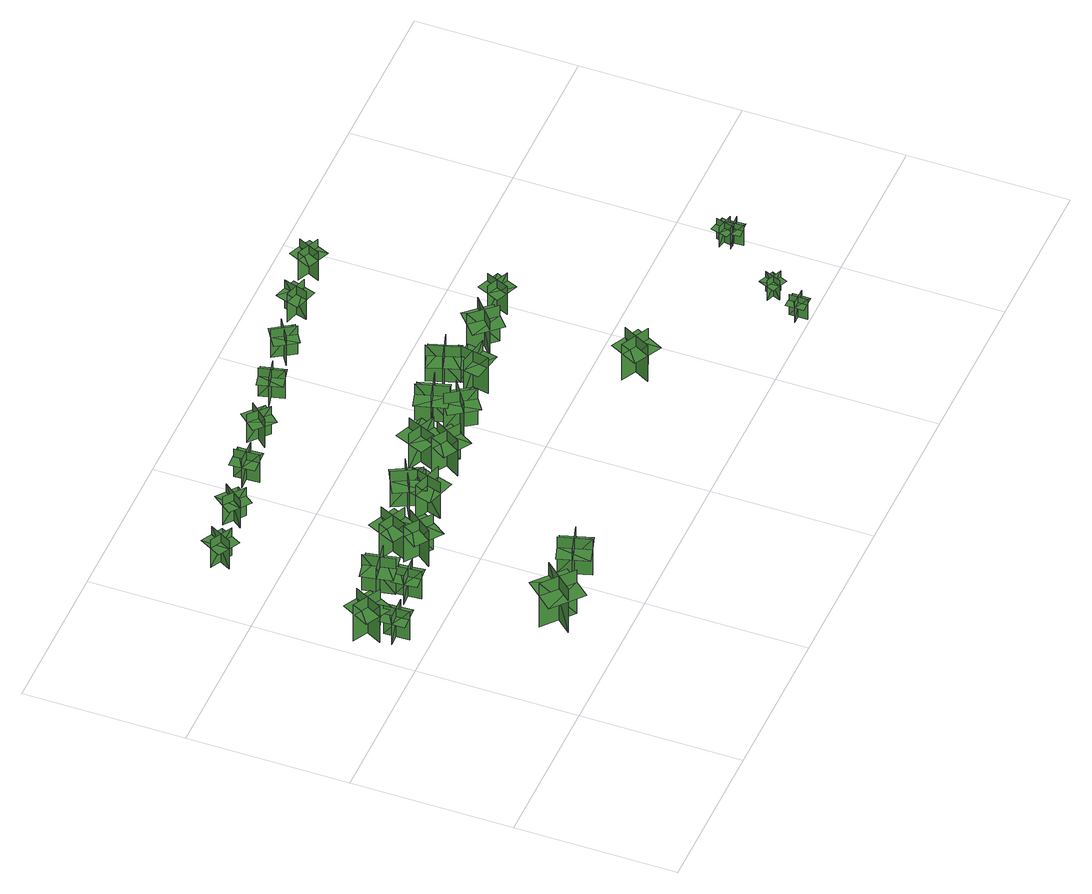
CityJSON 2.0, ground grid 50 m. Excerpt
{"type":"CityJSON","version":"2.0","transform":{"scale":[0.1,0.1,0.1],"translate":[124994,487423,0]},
"CityObjects":{
"tree1":{"type":"SolitaryVegetationObject","geometry":[{"type":"MultiSurface","lod":"1","boundaries":[[[0,1,2]],[[0,2,3]],[[4,5,6]],[[4,6,7]],[[8,9,10]],[[8,10,11]],[[8,11,12]],[[8,12,13]]]}]},
"tree2":{"type":"SolitaryVegetationObject","geometry":[{"type":"MultiSurface","lod":"1","boundaries":[[[14,15,16]],[[14,16,17]],[[18,19,20]],[[18,20,21]],[[22,23,24]],[[22,24,25]],[[22,25,26]],[[22,26,27]]]}]},
"tree3":{"type":"SolitaryVegetationObject","geometry":[{"type":"MultiSurface","lod":"1","boundaries":[[[28,29,30]],[[28,30,31]],[[32,33,34]],[[32,34,35]],[[36,37,38]],[[36,38,39]],[[36,39,40]],[[36,40,41]]]}]},
"tree4":{"type":"SolitaryVegetationObject","geometry":[{"type":"MultiSurface","lod":"1","boundaries":[[[42,43,44]],[[42,44,45]],[[46,47,48]],[[46,48,49]],[[50,51,52]],[[50,52,53]],[[50,53,54]],[[50,54,55]]]}]},
"tree5":{"type":"SolitaryVegetationObject","geometry":[{"type":"MultiSurface","lod":"1","boundaries":[[[56,57,58]],[[56,58,59]],[[60,61,62]],[[60,62,63]],[[64,65,66]],[[64,66,67]],[[64,67,68]],[[64,68,69]]]}]},
"tree6":{"type":"SolitaryVegetationObject","geometry":[{"type":"MultiSurface","lod":"1","boundaries":[[[70,71,72]],[[70,72,73]],[[74,75,76]],[[74,76,77]],[[78,79,80]],[[78,80,81]],[[78,81,82]],[[78,82,83]]]}]},
"tree7":{"type":"SolitaryVegetationObject","geometry":[{"type":"MultiSurface","lod":"1","boundaries":[[[84,85,86]],[[84,86,87]],[[88,89,90]],[[88,90,91]],[[92,93,94]],[[92,94,95]],[[92,95,96]],[[92,96,97]]]}]},
"tree8":{"type":"SolitaryVegetationObject","geometry":[{"type":"MultiSurface","lod":"1","boundaries":[[[98,99,100]],[[98,100,101]],[[102,103,104]],[[102,104,105]],[[106,107,108]],[[106,108,109]],[[106,109,110]],[[106,110,111]]]}]},
"tree9":{"type":"SolitaryVegetationObject","geometry":[{"type":"MultiSurface","lod":"1","boundaries":[[[112,113,114]],[[112,114,115]],[[116,117,118]],[[116,118,119]],[[120,121,122]],[[120,122,123]],[[120,123,124]],[[120,124,125]]]}]},
"tree10":{"type":"SolitaryVegetationObject","geometry":[{"type":"MultiSurface","lod":"1","boundaries":[[[126,127,128]],[[126,128,129]],[[130,131,132]],[[130,132,133]],[[134,135,136]],[[134,136,137]],[[134,137,138]],[[134,138,139]]]}]},
"tree11":{"type":"SolitaryVegetationObject","geometry":[{"type":"MultiSurface","lod":"1","boundaries":[[[140,141,142]],[[140,142,143]],[[144,145,146]],[[144,146,147]],[[148,149,150]],[[148,150,151]],[[148,151,152]],[[148,152,153]]]}]},
"tree12":{"type":"SolitaryVegetationObject","geometry":[{"type":"MultiSurface","lod":"1","boundaries":[[[154,155,156]],[[154,156,157]],[[158,159,160]],[[158,160,161]],[[162,163,164]],[[162,164,165]],[[162,165,166]],[[162,166,167]]]}]},
"tree13":{"type":"SolitaryVegetationObject","geometry":[{"type":"MultiSurface","lod":"1","boundaries":[[[168,169,170]],[[168,170,171]],[[172,173,174]],[[172,174,175]],[[176,177,178]],[[176,178,179]],[[176,179,180]],[[176,180,181]]]}]},
"tree14":{"type":"SolitaryVegetationObject","geometry":[{"type":"MultiSurface","lod":"1","boundaries":[[[182,183,184]],[[182,184,185]],[[186,187,188]],[[186,188,189]],[[190,191,192]],[[190,192,193]],[[190,193,194]],[[190,194,195]]]}]},
"tree15":{"type":"SolitaryVegetationObject","geometry":[{"type":"MultiSurface","lod":"1","boundaries":[[[196,197,198]],[[196,198,199]],[[200,201,202]],[[200,202,203]],[[204,205,206]],[[204,206,207]],[[204,207,208]],[[204,208,209]]]}]},
"tree16":{"type":"SolitaryVegetationObject","geometry":[{"type":"MultiSurface","lod":"1","boundaries":[[[210,211,212]],[[210,212,213]],[[214,215,216]],[[214,216,217]],[[218,219,220]],[[218,220,221]],[[218,221,222]],[[218,222,223]]]}]},
"tree17":{"type":"SolitaryVegetationObject","geometry":[{"type":"MultiSurface","lod":"1","boundaries":[[[224,225,226]],[[224,226,227]],[[228,229,230]],[[228,230,231]],[[232,233,234]],[[232,234,235]],[[232,235,236]],[[232,236,237]]]}]},
"tree18":{"type":"SolitaryVegetationObject","geometry":[{"type":"MultiSurface","lod":"1","boundaries":[[[238,239,240]],[[238,240,241]],[[242,243,244]],[[242,244,245]],[[246,247,248]],[[246,248,249]],[[246,249,250]],[[246,250,251]]]}]},
"tree19":{"type":"SolitaryVegetationObject","geometry":[{"type":"MultiSurface","lod":"1","boundaries":[[[252,253,254]],[[252,254,255]],[[256,257,258]],[[256,258,259]],[[260,261,262]],[[260,262,263]],[[260,263,264]],[[260,264,265]]]}]},
"tree20":{"type":"SolitaryVegetationObject","geometry":[{"type":"MultiSurface","lod":"1","boundaries":[[[266,267,268]],[[266,268,269]],[[270,271,272]],[[270,272,273]],[[274,275,276]],[[274,276,277]],[[274,277,278]],[[274,278,279]]]}]},
"tree21":{"type":"SolitaryVegetationObject","geometry":[{"type":"MultiSurface","lod":"1","boundaries":[[[280,281,282]],[[280,282,283]],[[284,285,286]],[[284,286,287]],[[288,289,290]],[[288,290,291]],[[288,291,292]],[[288,292,293]]]}]},
"tree22":{"type":"SolitaryVegetationObject","geometry":[{"type":"MultiSurface","lod":"1","boundaries":[[[294,295,296]],[[294,296,297]],[[298,299,300]],[[298,300,301]],[[302,303,304]],[[302,304,305]],[[302,305,306]],[[302,306,307]]]}]},
"tree23":{"type":"SolitaryVegetationObject","geometry":[{"type":"MultiSurface","lod":"1","boundaries":[[[308,309,310]],[[308,310,311]],[[312,313,314]],[[312,314,315]],[[316,317,318]],[[316,318,319]],[[316,319,320]],[[316,320,321]]]}]},
"tree24":{"type":"SolitaryVegetationObject","geometry":[{"type":"MultiSurface","lod":"1","boundaries":[[[322,323,324]],[[322,324,325]],[[326,327,328]],[[326,328,329]],[[330,331,332]],[[330,332,333]],[[330,333,334]],[[330,334,335]]]}]},
"tree25":{"type":"SolitaryVegetationObject","geometry":[{"type":"MultiSurface","lod":"1","boundaries":[[[336,337,338]],[[336,338,339]],[[340,341,342]],[[340,342,343]],[[344,345,346]],[[344,346,347]],[[344,347,348]],[[344,348,349]]]}]},
"tree26":{"type":"SolitaryVegetationObject","geometry":[{"type":"MultiSurface","lod":"1","boundaries":[[[350,351,352]],[[350,352,353]],[[354,355,356]],[[354,356,357]],[[358,359,360]],[[358,360,361]],[[358,361,362]],[[358,362,363]]]}]},
"tree27":{"type":"SolitaryVegetationObject","geometry":[{"type":"MultiSurface","lod":"1","boundaries":[[[364,365,366]],[[364,366,367]],[[368,369,370]],[[368,370,371]],[[372,373,374]],[[372,374,375]],[[372,375,376]],[[372,376,377]]]}]},
"tree28":{"type":"SolitaryVegetationObject","geometry":[{"type":"MultiSurface","lod":"1","boundaries":[[[378,379,380]],[[378,380,381]],[[382,383,384]],[[382,384,385]],[[386,387,388]],[[386,388,389]],[[386,389,390]],[[386,390,391]]]}]},
"tree29":{"type":"SolitaryVegetationObject","geometry":[{"type":"MultiSurface","lod":"1","boundaries":[[[392,393,394]],[[392,394,395]],[[396,397,398]],[[396,398,399]],[[400,401,402]],[[400,402,403]],[[400,403,404]],[[400,404,405]]]}]},
"tree30":{"type":"SolitaryVegetationObject","geometry":[{"type":"MultiSurface","lod":"1","boundaries":[[[406,407,408]],[[406,408,409]],[[410,411,412]],[[410,412,413]],[[414,415,416]],[[414,416,417]],[[414,417,418]],[[414,418,419]]]}]},
"tree31":{"type":"SolitaryVegetationObject","geometry":[{"type":"MultiSurface","lod":"1","boundaries":[[[420,421,422]],[[420,422,423]],[[424,425,426]],[[424,426,427]],[[428,429,430]],[[428,430,431]],[[428,431,432]],[[428,432,433]]]}]}
},
"vertices":[
[89,631,31],[92,553,31],[92,553,139],[89,631,139],[54,593,31],[131,596,31],[131,596,139],[54,593,139],[54,593,109],[55,554,109],[133,557,109],[131,596,109],[130,635,109],[53,632,109],
[118,654,29],[30,700,29],[30,700,168],[118,654,168],[99,717,29],[53,629,29],[53,629,168],[99,717,168],[99,717,129],[55,740,129],[9,652,129],[53,629,129],[97,606,129],[143,694,129],
[286,147,32],[366,239,32],[366,239,201],[286,147,201],[367,153,32],[275,232,32],[275,232,201],[367,153,201],[367,153,154],[407,199,154],[315,278,154],[275,232,154],[235,186,154],[327,107,154],
[254,661,32],[260,584,32],[260,584,139],[254,661,139],[220,622,32],[298,628,32],[298,628,139],[220,622,139],[220,622,109],[224,583,109],[301,589,109],[298,628,109],[295,667,109],[217,660,109],
[253,660,30],[234,757,30],[234,757,168],[253,660,168],[291,714,30],[193,696,30],[193,696,168],[291,714,168],[291,714,130],[281,763,130],[184,744,130],[193,696,130],[202,647,130],[300,665,130],
[176,1193,16],[244,1156,16],[244,1156,124],[176,1193,124],[190,1143,16],[228,1211,16],[228,1211,124],[190,1143,124],[190,1143,93],[224,1125,93],[262,1193,93],[228,1211,93],[193,1230,93],[156,1162,93],
[559,233,35],[464,206,35],[464,206,173],[559,233,173],[501,266,35],[529,170,35],[529,170,173],[501,266,173],[501,266,134],[454,252,134],[481,156,134],[529,170,134],[577,184,134],[549,280,134],
[465,630,30],[385,689,30],[385,689,169],[465,630,169],[455,696,30],[396,616,30],[396,616,169],[455,696,169],[455,696,130],[415,725,130],[356,645,130],[396,616,130],[436,586,130],[495,666,130],
[458,715,31],[368,757,31],[368,757,169],[458,715,169],[436,777,31],[394,687,31],[394,687,169],[436,777,169],[436,777,131],[391,798,131],[349,708,131],[394,687,131],[439,666,131],[481,756,131],
[353,1227,16],[414,1180,16],[414,1180,124],[353,1227,124],[359,1176,16],[406,1238,16],[406,1238,124],[359,1176,124],[359,1176,94],[390,1153,94],[437,1214,94],[406,1238,94],[376,1261,94],[329,1200,94],
[592,660,30],[622,755,30],[622,755,169],[592,660,169],[651,690,30],[556,720,30],[556,720,169],[651,690,169],[651,690,130],[666,737,130],[571,767,130],[556,720,130],[541,672,130],[636,642,130],
[645,787,31],[557,741,31],[557,741,170],[645,787,170],[582,808,31],[628,719,31],[628,719,170],[582,808,170],[582,808,131],[538,784,131],[584,696,131],[628,719,131],[672,742,131],[626,831,131],
[550,1272,16],[554,1195,16],[554,1195,124],[550,1272,124],[515,1234,16],[592,1238,16],[592,1238,124],[515,1234,124],[515,1234,94],[517,1195,94],[594,1199,94],[592,1238,94],[590,1277,94],[513,1273,94],
[842,699,29],[757,751,29],[757,751,167],[842,699,167],[827,763,29],[774,679,29],[774,679,167],[827,763,167],[827,763,128],[785,790,128],[732,705,128],[774,679,128],[817,653,128],[869,737,128],
[808,841,31],[768,750,31],[768,750,170],[808,841,170],[746,817,31],[838,777,31],[838,777,170],[746,817,170],[746,817,131],[726,771,131],[818,731,131],[838,777,131],[858,823,131],[766,863,131],
[747,1293,16],[695,1236,16],[695,1236,124],[747,1293,124],[696,1291,16],[753,1239,16],[753,1239,124],[696,1291,124],[696,1291,94],[670,1263,94],[727,1210,94],[753,1239,94],[779,1268,94],[722,1320,94],
[1004,775,29],[922,719,29],[922,719,168],[1004,775,168],[939,788,29],[995,706,29],[995,706,168],[939,788,168],[939,788,129],[898,760,129],[954,678,129],[995,706,129],[1036,734,129],[980,816,129],
[914,816,30],[1010,843,30],[1010,843,169],[914,816,169],[972,783,30],[945,879,30],[945,879,169],[972,783,169],[972,783,130],[1020,797,130],[993,892,130],[945,879,130],[897,865,130],[924,769,130],
[930,1305,16],[855,1287,16],[855,1287,124],[930,1305,124],[886,1332,16],[904,1257,16],[904,1257,124],[886,1332,124],[886,1332,94],[849,1323,94],[867,1248,94],[904,1257,94],[942,1266,94],[924,1341,94],
[1143,823,30],[1123,725,30],[1123,725,168],[1143,823,168],[1088,786,30],[1185,767,30],[1185,767,168],[1088,786,168],[1088,786,129],[1078,737,129],[1175,718,129],[1185,767,129],[1195,815,129],[1097,835,129],
[1136,815,30],[1106,910,30],[1106,910,169],[1136,815,169],[1167,873,30],[1072,844,30],[1072,844,169],[1167,873,169],[1167,873,130],[1152,921,130],[1057,891,130],[1072,844,130],[1087,796,130],[1182,826,130],
[1099,1347,16],[1033,1305,16],[1033,1305,124],[1099,1347,124],[1048,1358,16],[1090,1293,16],[1090,1293,124],[1048,1358,124],[1048,1358,93],[1016,1337,93],[1058,1272,93],[1090,1293,93],[1123,1314,93],[1081,1379,93],
[1401,348,33],[1313,394,33],[1313,394,171],[1401,348,171],[1382,411,33],[1335,323,33],[1335,323,171],[1382,411,171],[1382,411,132],[1337,434,132],[1291,346,132],[1335,323,132],[1379,300,132],[1426,388,132],
[1270,779,30],[1345,846,30],[1345,846,168],[1270,779,168],[1337,775,30],[1270,850,30],[1270,850,168],[1337,775,168],[1337,775,129],[1374,809,129],[1307,883,129],[1270,850,129],[1233,816,129],[1299,742,129],
[1231,1324,16],[1253,1398,16],[1253,1398,124],[1231,1324,124],[1276,1348,16],[1202,1370,16],[1202,1370,124],[1276,1348,124],[1276,1348,94],[1288,1385,94],[1214,1408,94],[1202,1370,94],[1191,1333,94],[1265,1311,94],
[1480,869,28],[1449,798,28],[1449,798,136],[1480,869,136],[1432,850,28],[1503,819,28],[1503,819,136],[1432,850,136],[1432,850,106],[1416,815,106],[1487,784,106],[1503,819,106],[1519,855,106],[1448,886,106],
[1753,58,21],[1753,2,21],[1753,2,98],[1753,58,98],[1727,32,21],[1782,32,21],[1782,32,98],[1727,32,98],[1727,32,77],[1727,4,77],[1782,4,77],[1782,32,77],[1782,60,77],[1727,60,77],
[1445,1374,15],[1375,1406,15],[1375,1406,123],[1445,1374,123],[1428,1422,15],[1395,1352,15],[1395,1352,123],[1428,1422,123],[1428,1422,93],[1392,1438,93],[1360,1368,93],[1395,1352,93],[1431,1336,93],[1463,1406,93],
[1787,140,18],[1838,119,18],[1838,119,95],[1787,140,95],[1801,106,18],[1821,157,18],[1821,157,95],[1801,106,95],[1801,106,73],[1826,95,73],[1847,147,73],[1821,157,73],[1796,168,73],[1775,116,73],
[1981,371,9],[1968,317,9],[1968,317,86],[1981,371,86],[1950,351,9],[2004,339,9],[2004,339,86],[1950,351,86],[1950,351,64],[1943,325,64],[1997,312,64],[2004,339,64],[2010,366,64],[1956,378,64],
[1981,346,7],[1985,290,7],[1985,290,84],[1981,346,84],[1957,318,7],[2012,322,7],[2012,322,84],[1957,318,84],[1957,318,63],[1959,290,63],[2014,295,63],[2012,322,63],[2010,350,63],[1954,345,63]
]}
